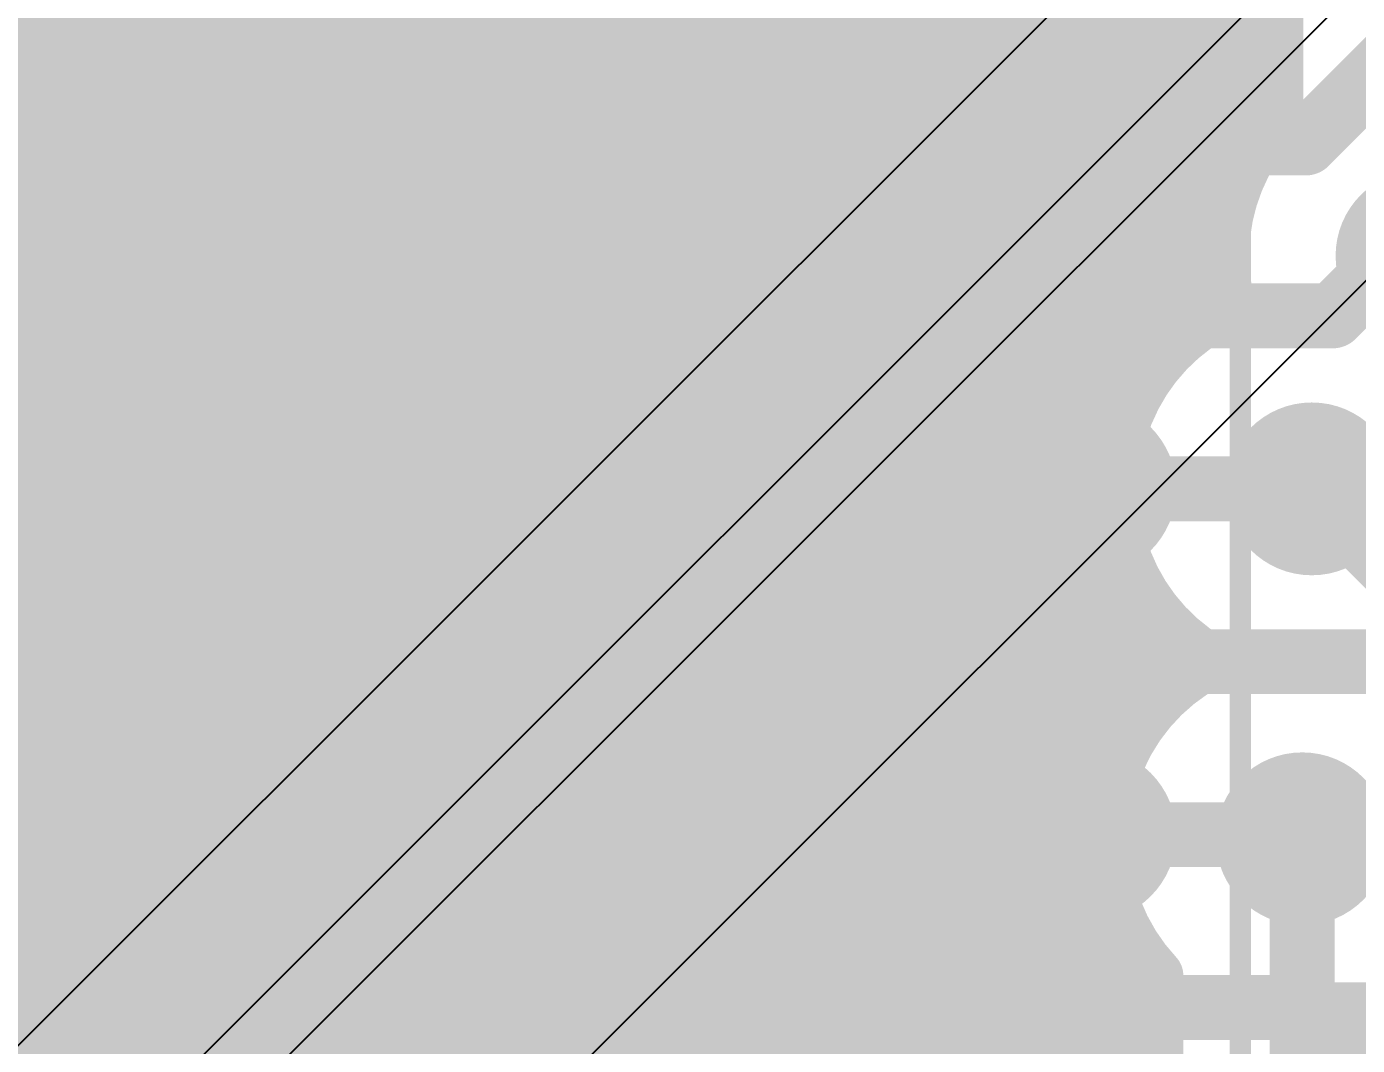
# Model space of a CAD drawing. Header units: inches. Extents: x 0 to 215, y 0 to 215.
# Drawn here: x 0.4368 to 0.558, y 0.6502 to 0.743 of the extents above; entities that cross this region are included whole.
import ezdxf

# ---------------------------------------------------------------- set-up
doc = ezdxf.new("R2010")
doc.units = ezdxf.units.IN
doc.header["$MEASUREMENT"] = 0
for name, color, linetype in [('BottomLayer', 5, 'Continuous'), ('BottomOverlay', 54, 'Continuous'), ('BottomPaste', 16, 'Continuous'), ('BottomSolder', 6, 'Continuous'), ('Mechanical13', 56, 'Continuous'), ('Mechanical15', 56, 'Continuous'), ('TopLayer', 1, 'Continuous'), ('TopOverlay', 2, 'Continuous'), ('TopPaste', 8, 'Continuous'), ('TopSolder', 216, 'Continuous'), ('ViaHoleLayer', 16, 'Continuous')]:
    doc.layers.add(name, color=color, linetype=linetype)
doc.styles.add('Arial', font='', dxfattribs={"height": 0.2})
doc.styles.get('Arial').set_extended_font_data('Arial')

# ---------------------------------------------------------------- blocks, each defined once
blk = doc.blocks.new('QFN40P400X400X85_HS_33N_6')
at = {"layer": 'TopLayer'}
h = blk.add_hatch(color=1, dxfattribs=at)
edge = h.paths.add_edge_path()
edge.add_arc((-0.03937, 0.06693), 0.00394, 180, 360)
edge.add_line((-0.03543, 0.06693), (-0.03543, 0.08858))
edge.add_arc((-0.03937, 0.08858), 0.00394, 0, 180)
edge.add_line((-0.04331, 0.08858), (-0.04331, 0.06693))
h = blk.add_hatch(color=1, dxfattribs=at)
edge = h.paths.add_edge_path()
edge.add_arc((-0.02362, 0.06693), 0.00394, 180, 360)
edge.add_line((-0.01969, 0.06693), (-0.01969, 0.08858))
edge.add_arc((-0.02362, 0.08858), 0.00394, 0, 180)
edge.add_line((-0.02756, 0.08858), (-0.02756, 0.06693))
h = blk.add_hatch(color=1, dxfattribs=at)
edge = h.paths.add_edge_path()
edge.add_arc((-0.00787, 0.06693), 0.00394, 180, 360)
edge.add_line((-0.00394, 0.06693), (-0.00394, 0.08858))
edge.add_arc((-0.00787, 0.08858), 0.00394, 0, 180)
edge.add_line((-0.01181, 0.08858), (-0.01181, 0.06693))
h = blk.add_hatch(color=1, dxfattribs=at)
edge = h.paths.add_edge_path()
edge.add_arc((0.00787, 0.06693), 0.00394, 180, 360)
edge.add_line((0.01181, 0.06693), (0.01181, 0.08858))
edge.add_arc((0.00787, 0.08858), 0.00394, 0, 180)
edge.add_line((0.00394, 0.08858), (0.00394, 0.06693))
h = blk.add_hatch(color=1, dxfattribs=at)
edge = h.paths.add_edge_path()
edge.add_arc((0.02362, 0.06693), 0.00394, 180, 360)
edge.add_line((0.02756, 0.06693), (0.02756, 0.08858))
edge.add_arc((0.02362, 0.08858), 0.00394, 0, 180)
edge.add_line((0.01969, 0.08858), (0.01969, 0.06693))
h = blk.add_hatch(color=1, dxfattribs=at)
edge = h.paths.add_edge_path()
edge.add_arc((0.03937, 0.06693), 0.00394, 180, 360)
edge.add_line((0.04331, 0.06693), (0.04331, 0.08858))
edge.add_arc((0.03937, 0.08858), 0.00394, 0, 180)
edge.add_line((0.03543, 0.08858), (0.03543, 0.06693))
blk.add_hatch(color=1, dxfattribs=at).paths.add_polyline_path([(-0.03937, 0.03937), (0.03937, 0.03937), (0.03937, -0.03937), (-0.03937, -0.03937)])
at = {"layer": 'TopPaste'}
h = blk.add_hatch(color=8, dxfattribs=at)
edge = h.paths.add_edge_path()
edge.add_arc((-0.03937, 0.06693), 0.00394, 180, 360)
edge.add_line((-0.03543, 0.06693), (-0.03543, 0.08858))
edge.add_arc((-0.03937, 0.08858), 0.00394, 0, 180)
edge.add_line((-0.04331, 0.08858), (-0.04331, 0.06693))
h = blk.add_hatch(color=8, dxfattribs=at)
edge = h.paths.add_edge_path()
edge.add_arc((-0.02362, 0.06693), 0.00394, 180, 360)
edge.add_line((-0.01969, 0.06693), (-0.01969, 0.08858))
edge.add_arc((-0.02362, 0.08858), 0.00394, 0, 180)
edge.add_line((-0.02756, 0.08858), (-0.02756, 0.06693))
h = blk.add_hatch(color=8, dxfattribs=at)
edge = h.paths.add_edge_path()
edge.add_arc((-0.00787, 0.06693), 0.00394, 180, 360)
edge.add_line((-0.00394, 0.06693), (-0.00394, 0.08858))
edge.add_arc((-0.00787, 0.08858), 0.00394, 0, 180)
edge.add_line((-0.01181, 0.08858), (-0.01181, 0.06693))
h = blk.add_hatch(color=8, dxfattribs=at)
edge = h.paths.add_edge_path()
edge.add_arc((0.00787, 0.06693), 0.00394, 180, 360)
edge.add_line((0.01181, 0.06693), (0.01181, 0.08858))
edge.add_arc((0.00787, 0.08858), 0.00394, 0, 180)
edge.add_line((0.00394, 0.08858), (0.00394, 0.06693))
h = blk.add_hatch(color=8, dxfattribs=at)
edge = h.paths.add_edge_path()
edge.add_arc((0.02362, 0.06693), 0.00394, 180, 360)
edge.add_line((0.02756, 0.06693), (0.02756, 0.08858))
edge.add_arc((0.02362, 0.08858), 0.00394, 0, 180)
edge.add_line((0.01969, 0.08858), (0.01969, 0.06693))
h = blk.add_hatch(color=8, dxfattribs=at)
edge = h.paths.add_edge_path()
edge.add_arc((0.03937, 0.06693), 0.00394, 180, 360)
edge.add_line((0.04331, 0.06693), (0.04331, 0.08858))
edge.add_arc((0.03937, 0.08858), 0.00394, 0, 180)
edge.add_line((0.03543, 0.08858), (0.03543, 0.06693))
blk.add_hatch(color=8, dxfattribs=at).paths.add_polyline_path([(-0.03937, 0.03937), (0.03937, 0.03937), (0.03937, -0.03937), (-0.03937, -0.03937)])
at = {"layer": 'TopSolder'}
h = blk.add_hatch(color=216, dxfattribs=at)
edge = h.paths.add_edge_path()
edge.add_arc((-0.05512, 0.06693), 0.00794, 180, 360)
edge.add_line((-0.04718, 0.06693), (-0.04718, 0.08858))
edge.add_arc((-0.05512, 0.08858), 0.00794, 0, 180)
edge.add_line((-0.06306, 0.08858), (-0.06306, 0.06693))
h = blk.add_hatch(color=216, dxfattribs=at)
edge = h.paths.add_edge_path()
edge.add_arc((-0.03937, 0.06693), 0.00794, 180, 360)
edge.add_line((-0.03143, 0.06693), (-0.03143, 0.08858))
edge.add_arc((-0.03937, 0.08858), 0.00794, 0, 180)
edge.add_line((-0.04731, 0.08858), (-0.04731, 0.06693))
h = blk.add_hatch(color=216, dxfattribs=at)
edge = h.paths.add_edge_path()
edge.add_arc((-0.02362, 0.06693), 0.00794, 180, 360)
edge.add_line((-0.01569, 0.06693), (-0.01569, 0.08858))
edge.add_arc((-0.02362, 0.08858), 0.00794, 0, 180)
edge.add_line((-0.03156, 0.08858), (-0.03156, 0.06693))
h = blk.add_hatch(color=216, dxfattribs=at)
edge = h.paths.add_edge_path()
edge.add_arc((-0.00787, 0.06693), 0.00794, 180, 360)
edge.add_line((0.00006, 0.06693), (0.00006, 0.08858))
edge.add_arc((-0.00787, 0.08858), 0.00794, 0, 180)
edge.add_line((-0.01581, 0.08858), (-0.01581, 0.06693))
h = blk.add_hatch(color=216, dxfattribs=at)
edge = h.paths.add_edge_path()
edge.add_arc((0.00787, 0.06693), 0.00794, 180, 360)
edge.add_line((0.01581, 0.06693), (0.01581, 0.08858))
edge.add_arc((0.00787, 0.08858), 0.00794, 0, 180)
edge.add_line((-0.00006, 0.08858), (-0.00006, 0.06693))
h = blk.add_hatch(color=216, dxfattribs=at)
edge = h.paths.add_edge_path()
edge.add_arc((0.02362, 0.06693), 0.00794, 180, 360)
edge.add_line((0.03156, 0.06693), (0.03156, 0.08858))
edge.add_arc((0.02362, 0.08858), 0.00794, 0, 180)
edge.add_line((0.01569, 0.08858), (0.01569, 0.06693))
h = blk.add_hatch(color=216, dxfattribs=at)
edge = h.paths.add_edge_path()
edge.add_arc((0.03937, 0.06693), 0.00794, 180, 360)
edge.add_line((0.04731, 0.06693), (0.04731, 0.08858))
edge.add_arc((0.03937, 0.08858), 0.00794, 0, 180)
edge.add_line((0.03143, 0.08858), (0.03143, 0.06693))
blk.add_hatch(color=216, dxfattribs=at).paths.add_polyline_path([(-0.04337, 0.04337), (0.04337, 0.04337), (0.04337, -0.04337), (-0.04337, -0.04337)])
at = {"layer": 'Mechanical13'}
blk.add_lwpolyline([(0.08071, 0.08071, 0.00394, 0.00394, 0), (-0.08071, 0.08071, 0.00394, 0.00394, 0)], format="xyseb", dxfattribs=at)
for points in [[(-0.02559, 0.04528, 0.00394, 0.00394, 1), (-0.06496, 0.04528, 0.00394, 0.00394, 1)], [(-0.02657, 0.04528, 0.00197, 0.00197, 1), (-0.02461, 0.04528, 0.00197, 0.00197, 1)]]:
    blk.add_lwpolyline(points, format="xyseb", close=True, dxfattribs=at)
at = {"layer": 'Mechanical15'}
for points in [[(0.10236, 0.10236, 0.00197, 0.00197, 0), (-0.10236, 0.10236, 0.00197, 0.00197, 0)], [(0, -0.01969, 0.00394, 0.00394, 0), (0, 0.01969, 0.00394, 0.00394, 0)], [(0.01969, 0, 0.00394, 0.00394, 0), (-0.01969, 0, 0.00394, 0.00394, 0)]]:
    blk.add_lwpolyline(points, format="xyseb", dxfattribs=at)
for points in [[(-0.00098, 0.01969, 0.00197, 0.00197, 1), (0.00098, 0.01969, 0.00197, 0.00197, 1)], [(-0.02067, 0, 0.00197, 0.00197, 1), (-0.0187, 0, 0.00197, 0.00197, 1)], [(0.0187, 0, 0.00197, 0.00197, 1), (0.02067, 0, 0.00197, 0.00197, 1)]]:
    blk.add_lwpolyline(points, format="xyseb", close=True, dxfattribs=at)
blk = doc.blocks.new('FBP4L_L1_0_W1_0_P0_65_BL_EP_9')
at = {"layer": 'TopSolder'}
for p in [(0.01713, 0.00539), (-0.0183, 0.00539), (-0.0183, -0.02218), (0.00729, -0.02218)]:
    blk.add_line(p, (-214.57936, -214.39436), dxfattribs=at)
blk = doc.blocks.new('BF82192__10')
at = {"layer": 'BottomLayer'}
for points in [[(-0.00787, 0.00787), (-0.03937, 0.00787), (-0.03937, 0.03937), (-0.00787, 0.03937)], [(0.03937, 0.00787), (0.00787, 0.00787), (0.00787, 0.03937), (0.03937, 0.03937)], [(-0.00787, -0.03937), (-0.03937, -0.03937), (-0.03937, -0.00787), (-0.00787, -0.00787)], [(0.03937, -0.03937), (0.00787, -0.03937), (0.00787, -0.00787), (0.03937, -0.00787)]]:
    blk.add_hatch(color=5, dxfattribs=at).paths.add_polyline_path(points)
at = {"layer": 'BottomPaste'}
for points in [[(-0.00787, 0.00787), (-0.03937, 0.00787), (-0.03937, 0.03937), (-0.00787, 0.03937)], [(0.03937, 0.00787), (0.00787, 0.00787), (0.00787, 0.03937), (0.03937, 0.03937)], [(-0.00787, -0.03937), (-0.03937, -0.03937), (-0.03937, -0.00787), (-0.00787, -0.00787)], [(0.03937, -0.03937), (0.00787, -0.03937), (0.00787, -0.00787), (0.03937, -0.00787)]]:
    blk.add_hatch(color=16, dxfattribs=at).paths.add_polyline_path(points)
at = {"layer": 'BottomSolder'}
for points in [[(-0.00387, 0.00387), (-0.04337, 0.00387), (-0.04337, 0.04337), (-0.00387, 0.04337)], [(0.04337, 0.00387), (0.00387, 0.00387), (0.00387, 0.04337), (0.04337, 0.04337)], [(-0.00387, -0.04337), (-0.04337, -0.04337), (-0.04337, -0.00387), (-0.00387, -0.00387)], [(0.04337, -0.04337), (0.00387, -0.04337), (0.00387, -0.00387), (0.04337, -0.00387)]]:
    blk.add_hatch(color=6, dxfattribs=at).paths.add_polyline_path(points)
blk = doc.blocks.new('R0201_44')
at = {"layer": 'TopLayer'}
for points in [[(-0.01673, 0.00787), (-0.00492, 0.00787), (-0.00492, -0.00787), (-0.01673, -0.00787)], [(0.00492, 0.00787), (0.01673, 0.00787), (0.01673, -0.00787), (0.00492, -0.00787)]]:
    blk.add_hatch(color=1, dxfattribs=at).paths.add_polyline_path(points)
at = {"layer": 'TopPaste'}
for points in [[(-0.01673, 0.00787), (-0.00492, 0.00787), (-0.00492, -0.00787), (-0.01673, -0.00787)], [(0.00492, 0.00787), (0.01673, 0.00787), (0.01673, -0.00787), (0.00492, -0.00787)]]:
    blk.add_hatch(color=8, dxfattribs=at).paths.add_polyline_path(points)
at = {"layer": 'TopSolder'}
for points in [[(-0.02073, 0.01187), (-0.00092, 0.01187), (-0.00092, -0.01187), (-0.02073, -0.01187)], [(0.00092, 0.01187), (0.02073, 0.01187), (0.02073, -0.01187), (0.00092, -0.01187)]]:
    blk.add_hatch(color=216, dxfattribs=at).paths.add_polyline_path(points)
at = {"layer": 'TopOverlay'}
for points in [[(-0.00394, 0.01496, 0.00394, 0.00394, 0), (-0.02362, 0.01496, 0.00394, 0.00394, 0)], [(-0.02362, 0.01496, 0.00394, 0.00394, 0), (-0.02362, -0.01496, 0.00394, 0.00394, 0)], [(0.02362, 0.01496, 0.00394, 0.00394, 0), (0.00394, 0.01496, 0.00394, 0.00394, 0)], [(0.02362, 0.01496, 0.00394, 0.00394, 0), (0.02362, -0.01496, 0.00394, 0.00394, 0)], [(-0.00394, -0.01496, 0.00394, 0.00394, 0), (-0.02362, -0.01496, 0.00394, 0.00394, 0)], [(0.02362, -0.01496, 0.00394, 0.00394, 0), (0.00394, -0.01496, 0.00394, 0.00394, 0)]]:
    blk.add_lwpolyline(points, format="xyseb", dxfattribs=at)
for points in [[(-0.02461, 0.01496, 0.00197, 0.00197, 1), (-0.02264, 0.01496, 0.00197, 0.00197, 1)], [(-0.02461, 0.01496, 0.00197, 0.00197, 1), (-0.02264, 0.01496, 0.00197, 0.00197, 1)], [(-0.00492, 0.01496, 0.00197, 0.00197, 1), (-0.00295, 0.01496, 0.00197, 0.00197, 1)], [(0.00295, 0.01496, 0.00197, 0.00197, 1), (0.00492, 0.01496, 0.00197, 0.00197, 1)], [(0.02264, 0.01496, 0.00197, 0.00197, 1), (0.02461, 0.01496, 0.00197, 0.00197, 1)], [(0.02264, 0.01496, 0.00197, 0.00197, 1), (0.02461, 0.01496, 0.00197, 0.00197, 1)], [(-0.02461, -0.01496, 0.00197, 0.00197, 1), (-0.02264, -0.01496, 0.00197, 0.00197, 1)], [(-0.02461, -0.01496, 0.00197, 0.00197, 1), (-0.02264, -0.01496, 0.00197, 0.00197, 1)], [(-0.00492, -0.01496, 0.00197, 0.00197, 1), (-0.00295, -0.01496, 0.00197, 0.00197, 1)], [(0.00295, -0.01496, 0.00197, 0.00197, 1), (0.00492, -0.01496, 0.00197, 0.00197, 1)], [(0.02264, -0.01496, 0.00197, 0.00197, 1), (0.02461, -0.01496, 0.00197, 0.00197, 1)], [(0.02264, -0.01496, 0.00197, 0.00197, 1), (0.02461, -0.01496, 0.00197, 0.00197, 1)]]:
    blk.add_lwpolyline(points, format="xyseb", close=True, dxfattribs=at)

msp = doc.modelspace()

# ---------------------------------------------------------------- hatches: boundary and pattern name
at = {"layer": 'BottomLayer'}
h = msp.add_hatch(color=5, dxfattribs=at)
edge = h.paths.add_edge_path()
edge.add_arc((0.56391, 0.72209), 0.00787, 0, 360)
h = msp.add_hatch(color=5, dxfattribs=at)
edge = h.paths.add_edge_path()
edge.add_arc((0.468, 0.715), 0.00787, 0, 360)
h = msp.add_hatch(color=5, dxfattribs=at)
edge = h.paths.add_edge_path()
edge.add_arc((0.55387, 0.70087), 0.00787, 0, 360)
h = msp.add_hatch(color=5, dxfattribs=at)
edge = h.paths.add_edge_path()
edge.add_arc((0.446, 0.692), 0.00787, 0, 360)
h = msp.add_hatch(color=5, dxfattribs=at)
edge = h.paths.add_edge_path()
edge.add_arc((0.553, 0.669), 0.00787, 0, 360)
at = {"layer": 'TopLayer'}
h = msp.add_hatch(color=1, dxfattribs=at)
edge = h.paths.add_edge_path()
edge.add_arc((0.56391, 0.72209), 0.00787, 0, 360)
h = msp.add_hatch(color=1, dxfattribs=at)
edge = h.paths.add_edge_path()
edge.add_arc((0.468, 0.715), 0.00787, 0, 360)
h = msp.add_hatch(color=1, dxfattribs=at)
edge = h.paths.add_edge_path()
edge.add_arc((0.55387, 0.70087), 0.00787, 0, 360)
h = msp.add_hatch(color=1, dxfattribs=at)
edge = h.paths.add_edge_path()
edge.add_arc((0.446, 0.692), 0.00787, 0, 360)
h = msp.add_hatch(color=1, dxfattribs=at)
edge = h.paths.add_edge_path()
edge.add_arc((0.553, 0.669), 0.00787, 0, 360)
at = {"layer": 'ViaHoleLayer'}
h = msp.add_hatch(color=16, dxfattribs=at)
edge = h.paths.add_edge_path()
edge.add_arc((0.468, 0.715), 0.00394, 0, 360)
h = msp.add_hatch(color=16, dxfattribs=at)
edge = h.paths.add_edge_path()
edge.add_arc((0.55387, 0.70087), 0.00394, 0, 360)
h = msp.add_hatch(color=16, dxfattribs=at)
edge = h.paths.add_edge_path()
edge.add_arc((0.446, 0.692), 0.00394, 0, 360)
h = msp.add_hatch(color=16, dxfattribs=at)
edge = h.paths.add_edge_path()
edge.add_arc((0.553, 0.669), 0.00394, 0, 360)

# ---------------------------------------------------------------- linework, layer by layer
at = {"layer": 'BottomLayer'}
for points in [[(0.55059, 0.73455, 0.005, 0.005, 0), (0.55059, 0.75209, 0.005, 0.005, 0)], [(0.34275, 0.7429, 0.005, 0.005, 0), (0.55059, 0.7429, 0.005, 0.005, 0)], [(0.33933, 0.73889, 0.005, 0.005, 0), (0.55059, 0.73889, 0.005, 0.005, 0)], [(0.40057, 0.73843, 0.005, 0.005, 0), (0.44494, 0.73843, 0.005, 0.005, 0)], [(0.44494, 0.70627, 0.005, 0.005, 0), (0.44494, 0.73843, 0.005, 0.005, 0)], [(0.44781, 0.73843, 0.005, 0.005, 0), (0.49219, 0.73843, 0.005, 0.005, 0)], [(0.44781, 0.7062, 0.005, 0.005, 0), (0.44781, 0.73843, 0.005, 0.005, 0)], [(0.47, 0.71624, 0.01, 0.01, 0), (0.47, 0.73593, 0.01, 0.01, 0)], [(0.49219, 0.69406, 0.005, 0.005, 0), (0.49219, 0.73843, 0.005, 0.005, 0)], [(0.49219, 0.73487, 0.005, 0.005, 0), (0.55059, 0.73487, 0.005, 0.005, 0)], [(0.54626, 0.71746, 0.005, 0.005, -0.257578), (0.55059, 0.73455, 0.005, 0.005, 0)], [(0.49219, 0.73086, 0.005, 0.005, 0), (0.54791, 0.73086, 0.005, 0.005, 0)], [(0.49219, 0.72684, 0.005, 0.005, 0), (0.5463, 0.72684, 0.005, 0.005, 0)], [(0.49219, 0.72283, 0.005, 0.005, 0), (0.54568, 0.72283, 0.005, 0.005, 0)], [(0.42276, 0.71624, 0.01, 0.01, 0), (0.44244, 0.71624, 0.01, 0.01, 0)], [(0.45032, 0.71624, 0.01, 0.01, 0), (0.47, 0.71624, 0.01, 0.01, 0)], [(0.47, 0.71624, 0.01, 0.01, 0), (0.48968, 0.71624, 0.01, 0.01, 0)], [(0.47, 0.69656, 0.01, 0.01, 0), (0.47, 0.71624, 0.01, 0.01, 0)], [(0.49219, 0.71881, 0.005, 0.005, 0), (0.54596, 0.71881, 0.005, 0.005, 0)], [(0.42276, 0.71624, 0.00787, 0.00787, 0), (0.47, 0.71624, 0.00787, 0.00787, 0)], [(0.54456, 0.68518, 0.005, 0.005, -0.604821), (0.54626, 0.71746, 0.005, 0.005, 0)], [(0.49219, 0.71479, 0.005, 0.005, 0), (0.54208, 0.71479, 0.005, 0.005, 0)], [(0.49219, 0.71078, 0.005, 0.005, 0), (0.53855, 0.71078, 0.005, 0.005, 0)], [(0.446, 0.692, 0.01, 0.01, 0), (0.446, 0.70381, 0.01, 0.01, 0)], [(0.49219, 0.70676, 0.005, 0.005, 0), (0.5366, 0.70676, 0.005, 0.005, 0)], [(0.49219, 0.70275, 0.005, 0.005, 0), (0.53572, 0.70275, 0.005, 0.005, 0)], [(0.55387, 0.70087, 0.00591, 0.00591, 0), (0.569, 0.68575, 0.00591, 0.00591, 0)], [(0.49219, 0.69873, 0.005, 0.005, 0), (0.53575, 0.69873, 0.005, 0.005, 0)], [(0.43419, 0.692, 0.01, 0.01, 0), (0.446, 0.692, 0.01, 0.01, 0)], [(0.446, 0.692, 0.01, 0.01, 0), (0.45781, 0.692, 0.01, 0.01, 0)], [(0.446, 0.68019, 0.01, 0.01, 0), (0.446, 0.692, 0.01, 0.01, 0)], [(0.46016, 0.69406, 0.005, 0.005, 0), (0.49219, 0.69406, 0.005, 0.005, 0)], [(0.49219, 0.69472, 0.005, 0.005, 0), (0.5367, 0.69472, 0.005, 0.005, 0)], [(0.445, 0.692, 0.00787, 0.00787, 0), (0.446, 0.692, 0.00787, 0.00787, 0)], [(0.446, 0.692, 0.00787, 0.00787, 0), (0.447, 0.692, 0.00787, 0.00787, 0)], [(0.447, 0.692, 0.00787, 0.00787, 0), (0.47, 0.669, 0.00787, 0.00787, 0)], [(0.46029, 0.69119, 0.005, 0.005, 0), (0.49219, 0.69119, 0.005, 0.005, 0)], [(0.47, 0.669, 0.01, 0.01, 0), (0.47, 0.68868, 0.01, 0.01, 0)], [(0.49219, 0.64681, 0.005, 0.005, 0), (0.49219, 0.69119, 0.005, 0.005, 0)], [(0.49219, 0.6907, 0.005, 0.005, 0), (0.53873, 0.6907, 0.005, 0.005, 0)], [(0.49219, 0.68668, 0.005, 0.005, 0), (0.5424, 0.68668, 0.005, 0.005, 0)], [(0.53967, 0.65653, 0.005, 0.005, -0.49612), (0.54456, 0.68518, 0.005, 0.005, 0)], [(0.49219, 0.68267, 0.005, 0.005, 0), (0.54091, 0.68267, 0.005, 0.005, 0)], [(0.44781, 0.64681, 0.005, 0.005, 0), (0.44781, 0.6778, 0.005, 0.005, 0)], [(0.49219, 0.67865, 0.005, 0.005, 0), (0.53751, 0.67865, 0.005, 0.005, 0)], [(0.44494, 0.64681, 0.005, 0.005, 0), (0.44494, 0.67773, 0.005, 0.005, 0)], [(0.49219, 0.67464, 0.005, 0.005, 0), (0.53564, 0.67464, 0.005, 0.005, 0)], [(0.42276, 0.669, 0.01, 0.01, 0), (0.44244, 0.669, 0.01, 0.01, 0)], [(0.45032, 0.669, 0.01, 0.01, 0), (0.47, 0.669, 0.01, 0.01, 0)], [(0.47, 0.669, 0.01, 0.01, 0), (0.48968, 0.669, 0.01, 0.01, 0)], [(0.47, 0.64931, 0.01, 0.01, 0), (0.47, 0.669, 0.01, 0.01, 0)], [(0.49219, 0.67062, 0.005, 0.005, 0), (0.53482, 0.67062, 0.005, 0.005, 0)], [(0.42276, 0.669, 0.00787, 0.00787, 0), (0.47, 0.669, 0.00787, 0.00787, 0)], [(0.553, 0.579, 0.00591, 0.00591, 0), (0.553, 0.669, 0.00591, 0.00591, 0)], [(0.49219, 0.66661, 0.005, 0.005, 0), (0.53491, 0.66661, 0.005, 0.005, 0)], [(0.49219, 0.66259, 0.005, 0.005, 0), (0.53591, 0.66259, 0.005, 0.005, 0)], [(0.49219, 0.65857, 0.005, 0.005, 0), (0.53802, 0.65857, 0.005, 0.005, 0)], [(0.53967, 0.579, 0.005, 0.005, 0), (0.53967, 0.65653, 0.005, 0.005, 0)], [(0.49219, 0.65456, 0.005, 0.005, 0), (0.53967, 0.65456, 0.005, 0.005, 0)], [(0.49219, 0.65054, 0.005, 0.005, 0), (0.53967, 0.65054, 0.005, 0.005, 0)]]:
    msp.add_lwpolyline(points, format="xyseb", dxfattribs=at)
for points in [[(0.54934, 0.7429, 0.0025, 0.0025, 1), (0.55184, 0.7429, 0.0025, 0.0025, 1)], [(0.44369, 0.73843, 0.0025, 0.0025, 1), (0.44619, 0.73843, 0.0025, 0.0025, 1)], [(0.44369, 0.73843, 0.0025, 0.0025, 1), (0.44619, 0.73843, 0.0025, 0.0025, 1)], [(0.44656, 0.73843, 0.0025, 0.0025, 1), (0.44906, 0.73843, 0.0025, 0.0025, 1)], [(0.44656, 0.73843, 0.0025, 0.0025, 1), (0.44906, 0.73843, 0.0025, 0.0025, 1)], [(0.4675, 0.73593, 0.005, 0.005, 1), (0.4725, 0.73593, 0.005, 0.005, 1)], [(0.49094, 0.73843, 0.0025, 0.0025, 1), (0.49344, 0.73843, 0.0025, 0.0025, 1)], [(0.49094, 0.73843, 0.0025, 0.0025, 1), (0.49344, 0.73843, 0.0025, 0.0025, 1)], [(0.54934, 0.73889, 0.0025, 0.0025, 1), (0.55184, 0.73889, 0.0025, 0.0025, 1)], [(0.49094, 0.73487, 0.0025, 0.0025, 1), (0.49344, 0.73487, 0.0025, 0.0025, 1)], [(0.54934, 0.73487, 0.0025, 0.0025, 1), (0.55184, 0.73487, 0.0025, 0.0025, 1)], [(0.54934, 0.73455, 0.0025, 0.0025, 1), (0.55184, 0.73455, 0.0025, 0.0025, 1)], [(0.54934, 0.73455, 0.0025, 0.0025, 1), (0.55184, 0.73455, 0.0025, 0.0025, 1)], [(0.49094, 0.73086, 0.0025, 0.0025, 1), (0.49344, 0.73086, 0.0025, 0.0025, 1)], [(0.54666, 0.73086, 0.0025, 0.0025, 1), (0.54916, 0.73086, 0.0025, 0.0025, 1)], [(0.49094, 0.72684, 0.0025, 0.0025, 1), (0.49344, 0.72684, 0.0025, 0.0025, 1)], [(0.54505, 0.72684, 0.0025, 0.0025, 1), (0.54755, 0.72684, 0.0025, 0.0025, 1)], [(0.49094, 0.72283, 0.0025, 0.0025, 1), (0.49344, 0.72283, 0.0025, 0.0025, 1)], [(0.54443, 0.72283, 0.0025, 0.0025, 1), (0.54693, 0.72283, 0.0025, 0.0025, 1)], [(0.43994, 0.71624, 0.005, 0.005, 1), (0.44494, 0.71624, 0.005, 0.005, 1)], [(0.44782, 0.71624, 0.005, 0.005, 1), (0.45282, 0.71624, 0.005, 0.005, 1)], [(0.4675, 0.71624, 0.005, 0.005, 1), (0.4725, 0.71624, 0.005, 0.005, 1)], [(0.4675, 0.71624, 0.005, 0.005, 1), (0.4725, 0.71624, 0.005, 0.005, 1)], [(0.4675, 0.71624, 0.005, 0.005, 1), (0.4725, 0.71624, 0.005, 0.005, 1)], [(0.4675, 0.71624, 0.005, 0.005, 1), (0.4725, 0.71624, 0.005, 0.005, 1)], [(0.48718, 0.71624, 0.005, 0.005, 1), (0.49218, 0.71624, 0.005, 0.005, 1)], [(0.49094, 0.71881, 0.0025, 0.0025, 1), (0.49344, 0.71881, 0.0025, 0.0025, 1)], [(0.54471, 0.71881, 0.0025, 0.0025, 1), (0.54721, 0.71881, 0.0025, 0.0025, 1)], [(0.46803, 0.71624, 0.00394, 0.00394, 1), (0.47197, 0.71624, 0.00394, 0.00394, 1)], [(0.54501, 0.71746, 0.0025, 0.0025, 1), (0.54751, 0.71746, 0.0025, 0.0025, 1)], [(0.54501, 0.71746, 0.0025, 0.0025, 1), (0.54751, 0.71746, 0.0025, 0.0025, 1)], [(0.49094, 0.71479, 0.0025, 0.0025, 1), (0.49344, 0.71479, 0.0025, 0.0025, 1)], [(0.54083, 0.71479, 0.0025, 0.0025, 1), (0.54333, 0.71479, 0.0025, 0.0025, 1)], [(0.49094, 0.71078, 0.0025, 0.0025, 1), (0.49344, 0.71078, 0.0025, 0.0025, 1)], [(0.5373, 0.71078, 0.0025, 0.0025, 1), (0.5398, 0.71078, 0.0025, 0.0025, 1)], [(0.4435, 0.70381, 0.005, 0.005, 1), (0.4485, 0.70381, 0.005, 0.005, 1)], [(0.44369, 0.70627, 0.0025, 0.0025, 1), (0.44619, 0.70627, 0.0025, 0.0025, 1)], [(0.44656, 0.7062, 0.0025, 0.0025, 1), (0.44906, 0.7062, 0.0025, 0.0025, 1)], [(0.49094, 0.70676, 0.0025, 0.0025, 1), (0.49344, 0.70676, 0.0025, 0.0025, 1)], [(0.53535, 0.70676, 0.0025, 0.0025, 1), (0.53785, 0.70676, 0.0025, 0.0025, 1)], [(0.49094, 0.70275, 0.0025, 0.0025, 1), (0.49344, 0.70275, 0.0025, 0.0025, 1)], [(0.53447, 0.70275, 0.0025, 0.0025, 1), (0.53697, 0.70275, 0.0025, 0.0025, 1)], [(0.5524, 0.70087, 0.00295, 0.00295, 1), (0.55535, 0.70087, 0.00295, 0.00295, 1)], [(0.4675, 0.69656, 0.005, 0.005, 1), (0.4725, 0.69656, 0.005, 0.005, 1)], [(0.49094, 0.69873, 0.0025, 0.0025, 1), (0.49344, 0.69873, 0.0025, 0.0025, 1)], [(0.5345, 0.69873, 0.0025, 0.0025, 1), (0.537, 0.69873, 0.0025, 0.0025, 1)], [(0.43169, 0.692, 0.005, 0.005, 1), (0.43669, 0.692, 0.005, 0.005, 1)], [(0.4435, 0.692, 0.005, 0.005, 1), (0.4485, 0.692, 0.005, 0.005, 1)], [(0.4435, 0.692, 0.005, 0.005, 1), (0.4485, 0.692, 0.005, 0.005, 1)], [(0.4435, 0.692, 0.005, 0.005, 1), (0.4485, 0.692, 0.005, 0.005, 1)], [(0.4435, 0.692, 0.005, 0.005, 1), (0.4485, 0.692, 0.005, 0.005, 1)], [(0.45531, 0.692, 0.005, 0.005, 1), (0.46031, 0.692, 0.005, 0.005, 1)], [(0.45891, 0.69406, 0.0025, 0.0025, 1), (0.46141, 0.69406, 0.0025, 0.0025, 1)], [(0.49094, 0.69472, 0.0025, 0.0025, 1), (0.49344, 0.69472, 0.0025, 0.0025, 1)], [(0.49094, 0.69406, 0.0025, 0.0025, 1), (0.49344, 0.69406, 0.0025, 0.0025, 1)], [(0.49094, 0.69406, 0.0025, 0.0025, 1), (0.49344, 0.69406, 0.0025, 0.0025, 1)], [(0.53545, 0.69472, 0.0025, 0.0025, 1), (0.53795, 0.69472, 0.0025, 0.0025, 1)], [(0.44303, 0.692, 0.00394, 0.00394, 1), (0.44697, 0.692, 0.00394, 0.00394, 1)], [(0.44403, 0.692, 0.00394, 0.00394, 1), (0.44797, 0.692, 0.00394, 0.00394, 1)], [(0.44403, 0.692, 0.00394, 0.00394, 1), (0.44797, 0.692, 0.00394, 0.00394, 1)], [(0.44503, 0.692, 0.00394, 0.00394, 1), (0.44897, 0.692, 0.00394, 0.00394, 1)], [(0.44503, 0.692, 0.00394, 0.00394, 1), (0.44897, 0.692, 0.00394, 0.00394, 1)], [(0.45904, 0.69119, 0.0025, 0.0025, 1), (0.46154, 0.69119, 0.0025, 0.0025, 1)], [(0.4675, 0.68868, 0.005, 0.005, 1), (0.4725, 0.68868, 0.005, 0.005, 1)], [(0.49094, 0.69119, 0.0025, 0.0025, 1), (0.49344, 0.69119, 0.0025, 0.0025, 1)], [(0.49094, 0.69119, 0.0025, 0.0025, 1), (0.49344, 0.69119, 0.0025, 0.0025, 1)], [(0.49094, 0.6907, 0.0025, 0.0025, 1), (0.49344, 0.6907, 0.0025, 0.0025, 1)], [(0.53748, 0.6907, 0.0025, 0.0025, 1), (0.53998, 0.6907, 0.0025, 0.0025, 1)], [(0.49094, 0.68668, 0.0025, 0.0025, 1), (0.49344, 0.68668, 0.0025, 0.0025, 1)], [(0.54115, 0.68668, 0.0025, 0.0025, 1), (0.54365, 0.68668, 0.0025, 0.0025, 1)], [(0.54331, 0.68518, 0.0025, 0.0025, 1), (0.54581, 0.68518, 0.0025, 0.0025, 1)], [(0.54331, 0.68518, 0.0025, 0.0025, 1), (0.54581, 0.68518, 0.0025, 0.0025, 1)], [(0.4435, 0.68019, 0.005, 0.005, 1), (0.4485, 0.68019, 0.005, 0.005, 1)], [(0.49094, 0.68267, 0.0025, 0.0025, 1), (0.49344, 0.68267, 0.0025, 0.0025, 1)], [(0.53966, 0.68267, 0.0025, 0.0025, 1), (0.54216, 0.68267, 0.0025, 0.0025, 1)], [(0.44656, 0.6778, 0.0025, 0.0025, 1), (0.44906, 0.6778, 0.0025, 0.0025, 1)], [(0.49094, 0.67865, 0.0025, 0.0025, 1), (0.49344, 0.67865, 0.0025, 0.0025, 1)], [(0.53626, 0.67865, 0.0025, 0.0025, 1), (0.53876, 0.67865, 0.0025, 0.0025, 1)], [(0.44369, 0.67773, 0.0025, 0.0025, 1), (0.44619, 0.67773, 0.0025, 0.0025, 1)], [(0.49094, 0.67464, 0.0025, 0.0025, 1), (0.49344, 0.67464, 0.0025, 0.0025, 1)], [(0.53439, 0.67464, 0.0025, 0.0025, 1), (0.53689, 0.67464, 0.0025, 0.0025, 1)], [(0.43994, 0.669, 0.005, 0.005, 1), (0.44494, 0.669, 0.005, 0.005, 1)], [(0.44782, 0.669, 0.005, 0.005, 1), (0.45282, 0.669, 0.005, 0.005, 1)], [(0.4675, 0.669, 0.005, 0.005, 1), (0.4725, 0.669, 0.005, 0.005, 1)], [(0.4675, 0.669, 0.005, 0.005, 1), (0.4725, 0.669, 0.005, 0.005, 1)], [(0.4675, 0.669, 0.005, 0.005, 1), (0.4725, 0.669, 0.005, 0.005, 1)], [(0.4675, 0.669, 0.005, 0.005, 1), (0.4725, 0.669, 0.005, 0.005, 1)], [(0.48718, 0.669, 0.005, 0.005, 1), (0.49218, 0.669, 0.005, 0.005, 1)], [(0.49094, 0.67062, 0.0025, 0.0025, 1), (0.49344, 0.67062, 0.0025, 0.0025, 1)], [(0.53357, 0.67062, 0.0025, 0.0025, 1), (0.53607, 0.67062, 0.0025, 0.0025, 1)], [(0.46803, 0.669, 0.00394, 0.00394, 1), (0.47197, 0.669, 0.00394, 0.00394, 1)], [(0.46803, 0.669, 0.00394, 0.00394, 1), (0.47197, 0.669, 0.00394, 0.00394, 1)], [(0.55152, 0.669, 0.00295, 0.00295, 1), (0.55448, 0.669, 0.00295, 0.00295, 1)], [(0.49094, 0.66661, 0.0025, 0.0025, 1), (0.49344, 0.66661, 0.0025, 0.0025, 1)], [(0.53366, 0.66661, 0.0025, 0.0025, 1), (0.53616, 0.66661, 0.0025, 0.0025, 1)], [(0.49094, 0.66259, 0.0025, 0.0025, 1), (0.49344, 0.66259, 0.0025, 0.0025, 1)], [(0.53466, 0.66259, 0.0025, 0.0025, 1), (0.53716, 0.66259, 0.0025, 0.0025, 1)], [(0.49094, 0.65857, 0.0025, 0.0025, 1), (0.49344, 0.65857, 0.0025, 0.0025, 1)], [(0.53677, 0.65857, 0.0025, 0.0025, 1), (0.53927, 0.65857, 0.0025, 0.0025, 1)], [(0.53842, 0.65653, 0.0025, 0.0025, 1), (0.54092, 0.65653, 0.0025, 0.0025, 1)], [(0.53842, 0.65653, 0.0025, 0.0025, 1), (0.54092, 0.65653, 0.0025, 0.0025, 1)], [(0.49094, 0.65456, 0.0025, 0.0025, 1), (0.49344, 0.65456, 0.0025, 0.0025, 1)], [(0.53842, 0.65456, 0.0025, 0.0025, 1), (0.54092, 0.65456, 0.0025, 0.0025, 1)], [(0.4675, 0.64931, 0.005, 0.005, 1), (0.4725, 0.64931, 0.005, 0.005, 1)], [(0.49094, 0.65054, 0.0025, 0.0025, 1), (0.49344, 0.65054, 0.0025, 0.0025, 1)], [(0.53842, 0.65054, 0.0025, 0.0025, 1), (0.54092, 0.65054, 0.0025, 0.0025, 1)]]:
    msp.add_lwpolyline(points, format="xyseb", close=True, dxfattribs=at)
at = {"layer": 'TopLayer'}
for points in [[(0.50517, 0.74024, 0.005, 0.005, -0.258582), (0.50167, 0.74967, 0.005, 0.005, 0)], [(0.41514, 0.7429, 0.005, 0.005, 0), (0.50296, 0.7429, 0.005, 0.005, 0)], [(0.55332, 0.73237, 0.00591, 0.00591, 0), (0.56295, 0.742, 0.00591, 0.00591, 0)], [(0.50517, 0.7245, 0.005, 0.005, -0.45971), (0.50517, 0.74024, 0.005, 0.005, 0)], [(0.41105, 0.73881, 0.005, 0.005, 0), (0.49081, 0.73881, 0.005, 0.005, 0)], [(0.41113, 0.73889, 0.005, 0.005, 0), (0.50386, 0.73889, 0.005, 0.005, 0)], [(0.445, 0.693, 0.01, 0.01, 0), (0.445, 0.73631, 0.01, 0.01, 0)], [(0.49081, 0.64719, 0.005, 0.005, 0), (0.49081, 0.73881, 0.005, 0.005, 0)], [(0.49081, 0.73487, 0.005, 0.005, 0), (0.50186, 0.73487, 0.005, 0.005, 0)], [(0.52276, 0.73237, 0.00591, 0.00591, 0), (0.55332, 0.73237, 0.00591, 0.00591, 0)], [(0.49081, 0.73086, 0.005, 0.005, 0), (0.50167, 0.73086, 0.005, 0.005, 0)], [(0.49081, 0.72684, 0.005, 0.005, 0), (0.50315, 0.72684, 0.005, 0.005, 0)], [(0.50517, 0.70875, 0.005, 0.005, -0.45971), (0.50517, 0.7245, 0.005, 0.005, 0)], [(0.49081, 0.72283, 0.005, 0.005, 0), (0.50361, 0.72283, 0.005, 0.005, 0)], [(0.55579, 0.71662, 0.00591, 0.00591, 0), (0.56125, 0.72209, 0.00591, 0.00591, 0)], [(0.49081, 0.71881, 0.005, 0.005, 0), (0.50179, 0.71881, 0.005, 0.005, 0)], [(0.52276, 0.71662, 0.00591, 0.00591, 0), (0.55579, 0.71662, 0.00591, 0.00591, 0)], [(0.49081, 0.71479, 0.005, 0.005, 0), (0.50172, 0.71479, 0.005, 0.005, 0)], [(0.49081, 0.71078, 0.005, 0.005, 0), (0.50336, 0.71078, 0.005, 0.005, 0)], [(0.50517, 0.693, 0.005, 0.005, -0.459708), (0.50517, 0.70875, 0.005, 0.005, 0)], [(0.49081, 0.70676, 0.005, 0.005, 0), (0.50339, 0.70676, 0.005, 0.005, 0)], [(0.49081, 0.70275, 0.005, 0.005, 0), (0.50173, 0.70275, 0.005, 0.005, 0)], [(0.52276, 0.70087, 0.00591, 0.00591, 0), (0.55387, 0.70087, 0.00591, 0.00591, 0)], [(0.55387, 0.70087, 0.00591, 0.00591, 0), (0.554, 0.701, 0.00591, 0.00591, 0)], [(0.49081, 0.69873, 0.005, 0.005, 0), (0.50178, 0.69873, 0.005, 0.005, 0)], [(0.445, 0.693, 0.01, 0.01, 0), (0.48831, 0.693, 0.01, 0.01, 0)], [(0.445, 0.64969, 0.01, 0.01, 0), (0.445, 0.693, 0.01, 0.01, 0)], [(0.49081, 0.69472, 0.005, 0.005, 0), (0.50358, 0.69472, 0.005, 0.005, 0)], [(0.50517, 0.67725, 0.005, 0.005, -0.45971), (0.50517, 0.693, 0.005, 0.005, 0)], [(0.49081, 0.6907, 0.005, 0.005, 0), (0.50318, 0.6907, 0.005, 0.005, 0)], [(0.49081, 0.68668, 0.005, 0.005, 0), (0.50167, 0.68668, 0.005, 0.005, 0)], [(0.52276, 0.68513, 0.00591, 0.00591, 0), (0.56098, 0.68513, 0.00591, 0.00591, 0)], [(0.49081, 0.68267, 0.005, 0.005, 0), (0.50185, 0.68267, 0.005, 0.005, 0)], [(0.49081, 0.67865, 0.005, 0.005, 0), (0.50382, 0.67865, 0.005, 0.005, 0)], [(0.50517, 0.6615, 0.005, 0.005, -0.45971), (0.50517, 0.67725, 0.005, 0.005, 0)], [(0.49081, 0.67464, 0.005, 0.005, 0), (0.50299, 0.67464, 0.005, 0.005, 0)], [(0.49081, 0.67062, 0.005, 0.005, 0), (0.50163, 0.67062, 0.005, 0.005, 0)], [(0.52276, 0.66938, 0.00591, 0.00591, 0), (0.55262, 0.66938, 0.00591, 0.00591, 0)], [(0.55262, 0.66938, 0.00591, 0.00591, 0), (0.553, 0.669, 0.00591, 0.00591, 0)], [(0.49081, 0.66661, 0.005, 0.005, 0), (0.50193, 0.66661, 0.005, 0.005, 0)], [(0.49081, 0.66259, 0.005, 0.005, 0), (0.50408, 0.66259, 0.005, 0.005, 0)], [(0.50517, 0.64576, 0.005, 0.005, -0.459708), (0.50517, 0.6615, 0.005, 0.005, 0)], [(0.49081, 0.65857, 0.005, 0.005, 0), (0.50281, 0.65857, 0.005, 0.005, 0)], [(0.49081, 0.65456, 0.005, 0.005, 0), (0.5016, 0.65456, 0.005, 0.005, 0)], [(0.52276, 0.65363, 0.00591, 0.00591, 0), (0.55369, 0.65363, 0.00591, 0.00591, 0)], [(0.55369, 0.65363, 0.00591, 0.00591, 0), (0.56635, 0.64097, 0.00591, 0.00591, 0)], [(0.49081, 0.65054, 0.005, 0.005, 0), (0.50202, 0.65054, 0.005, 0.005, 0)]]:
    msp.add_lwpolyline(points, format="xyseb", dxfattribs=at)
for points in [[(0.50171, 0.7429, 0.0025, 0.0025, 1), (0.50421, 0.7429, 0.0025, 0.0025, 1)], [(0.50392, 0.74024, 0.0025, 0.0025, 1), (0.50642, 0.74024, 0.0025, 0.0025, 1)], [(0.50392, 0.74024, 0.0025, 0.0025, 1), (0.50642, 0.74024, 0.0025, 0.0025, 1)], [(0.4425, 0.73631, 0.005, 0.005, 1), (0.4475, 0.73631, 0.005, 0.005, 1)], [(0.48956, 0.73881, 0.0025, 0.0025, 1), (0.49206, 0.73881, 0.0025, 0.0025, 1)], [(0.48956, 0.73881, 0.0025, 0.0025, 1), (0.49206, 0.73881, 0.0025, 0.0025, 1)], [(0.50261, 0.73889, 0.0025, 0.0025, 1), (0.50511, 0.73889, 0.0025, 0.0025, 1)], [(0.48956, 0.73487, 0.0025, 0.0025, 1), (0.49206, 0.73487, 0.0025, 0.0025, 1)], [(0.50061, 0.73487, 0.0025, 0.0025, 1), (0.50311, 0.73487, 0.0025, 0.0025, 1)], [(0.52128, 0.73237, 0.00295, 0.00295, 1), (0.52423, 0.73237, 0.00295, 0.00295, 1)], [(0.55184, 0.73237, 0.00295, 0.00295, 1), (0.5548, 0.73237, 0.00295, 0.00295, 1)], [(0.55184, 0.73237, 0.00295, 0.00295, 1), (0.5548, 0.73237, 0.00295, 0.00295, 1)], [(0.48956, 0.73086, 0.0025, 0.0025, 1), (0.49206, 0.73086, 0.0025, 0.0025, 1)], [(0.50042, 0.73086, 0.0025, 0.0025, 1), (0.50292, 0.73086, 0.0025, 0.0025, 1)], [(0.48956, 0.72684, 0.0025, 0.0025, 1), (0.49206, 0.72684, 0.0025, 0.0025, 1)], [(0.5019, 0.72684, 0.0025, 0.0025, 1), (0.5044, 0.72684, 0.0025, 0.0025, 1)], [(0.50392, 0.7245, 0.0025, 0.0025, 1), (0.50642, 0.7245, 0.0025, 0.0025, 1)], [(0.50392, 0.7245, 0.0025, 0.0025, 1), (0.50642, 0.7245, 0.0025, 0.0025, 1)], [(0.48956, 0.72283, 0.0025, 0.0025, 1), (0.49206, 0.72283, 0.0025, 0.0025, 1)], [(0.50236, 0.72283, 0.0025, 0.0025, 1), (0.50486, 0.72283, 0.0025, 0.0025, 1)], [(0.48956, 0.71881, 0.0025, 0.0025, 1), (0.49206, 0.71881, 0.0025, 0.0025, 1)], [(0.50054, 0.71881, 0.0025, 0.0025, 1), (0.50304, 0.71881, 0.0025, 0.0025, 1)], [(0.52128, 0.71662, 0.00295, 0.00295, 1), (0.52423, 0.71662, 0.00295, 0.00295, 1)], [(0.55431, 0.71662, 0.00295, 0.00295, 1), (0.55726, 0.71662, 0.00295, 0.00295, 1)], [(0.55431, 0.71662, 0.00295, 0.00295, 1), (0.55726, 0.71662, 0.00295, 0.00295, 1)], [(0.48956, 0.71479, 0.0025, 0.0025, 1), (0.49206, 0.71479, 0.0025, 0.0025, 1)], [(0.50047, 0.71479, 0.0025, 0.0025, 1), (0.50297, 0.71479, 0.0025, 0.0025, 1)], [(0.48956, 0.71078, 0.0025, 0.0025, 1), (0.49206, 0.71078, 0.0025, 0.0025, 1)], [(0.50211, 0.71078, 0.0025, 0.0025, 1), (0.50461, 0.71078, 0.0025, 0.0025, 1)], [(0.50392, 0.70875, 0.0025, 0.0025, 1), (0.50642, 0.70875, 0.0025, 0.0025, 1)], [(0.50392, 0.70875, 0.0025, 0.0025, 1), (0.50642, 0.70875, 0.0025, 0.0025, 1)], [(0.48956, 0.70676, 0.0025, 0.0025, 1), (0.49206, 0.70676, 0.0025, 0.0025, 1)], [(0.50214, 0.70676, 0.0025, 0.0025, 1), (0.50464, 0.70676, 0.0025, 0.0025, 1)], [(0.48956, 0.70275, 0.0025, 0.0025, 1), (0.49206, 0.70275, 0.0025, 0.0025, 1)], [(0.50048, 0.70275, 0.0025, 0.0025, 1), (0.50298, 0.70275, 0.0025, 0.0025, 1)], [(0.52128, 0.70087, 0.00295, 0.00295, 1), (0.52423, 0.70087, 0.00295, 0.00295, 1)], [(0.5524, 0.70087, 0.00295, 0.00295, 1), (0.55535, 0.70087, 0.00295, 0.00295, 1)], [(0.5524, 0.70087, 0.00295, 0.00295, 1), (0.55535, 0.70087, 0.00295, 0.00295, 1)], [(0.55252, 0.701, 0.00295, 0.00295, 1), (0.55548, 0.701, 0.00295, 0.00295, 1)], [(0.48956, 0.69873, 0.0025, 0.0025, 1), (0.49206, 0.69873, 0.0025, 0.0025, 1)], [(0.50053, 0.69873, 0.0025, 0.0025, 1), (0.50303, 0.69873, 0.0025, 0.0025, 1)], [(0.4425, 0.693, 0.005, 0.005, 1), (0.4475, 0.693, 0.005, 0.005, 1)], [(0.4425, 0.693, 0.005, 0.005, 1), (0.4475, 0.693, 0.005, 0.005, 1)], [(0.4425, 0.693, 0.005, 0.005, 1), (0.4475, 0.693, 0.005, 0.005, 1)], [(0.48581, 0.693, 0.005, 0.005, 1), (0.49081, 0.693, 0.005, 0.005, 1)], [(0.48956, 0.69472, 0.0025, 0.0025, 1), (0.49206, 0.69472, 0.0025, 0.0025, 1)], [(0.50233, 0.69472, 0.0025, 0.0025, 1), (0.50483, 0.69472, 0.0025, 0.0025, 1)], [(0.50392, 0.693, 0.0025, 0.0025, 1), (0.50642, 0.693, 0.0025, 0.0025, 1)], [(0.50392, 0.693, 0.0025, 0.0025, 1), (0.50642, 0.693, 0.0025, 0.0025, 1)], [(0.48956, 0.6907, 0.0025, 0.0025, 1), (0.49206, 0.6907, 0.0025, 0.0025, 1)], [(0.50193, 0.6907, 0.0025, 0.0025, 1), (0.50443, 0.6907, 0.0025, 0.0025, 1)], [(0.48956, 0.68668, 0.0025, 0.0025, 1), (0.49206, 0.68668, 0.0025, 0.0025, 1)], [(0.50042, 0.68668, 0.0025, 0.0025, 1), (0.50292, 0.68668, 0.0025, 0.0025, 1)], [(0.52128, 0.68513, 0.00295, 0.00295, 1), (0.52423, 0.68513, 0.00295, 0.00295, 1)], [(0.48956, 0.68267, 0.0025, 0.0025, 1), (0.49206, 0.68267, 0.0025, 0.0025, 1)], [(0.5006, 0.68267, 0.0025, 0.0025, 1), (0.5031, 0.68267, 0.0025, 0.0025, 1)], [(0.48956, 0.67865, 0.0025, 0.0025, 1), (0.49206, 0.67865, 0.0025, 0.0025, 1)], [(0.50257, 0.67865, 0.0025, 0.0025, 1), (0.50507, 0.67865, 0.0025, 0.0025, 1)], [(0.50392, 0.67725, 0.0025, 0.0025, 1), (0.50642, 0.67725, 0.0025, 0.0025, 1)], [(0.50392, 0.67725, 0.0025, 0.0025, 1), (0.50642, 0.67725, 0.0025, 0.0025, 1)], [(0.48956, 0.67464, 0.0025, 0.0025, 1), (0.49206, 0.67464, 0.0025, 0.0025, 1)], [(0.50174, 0.67464, 0.0025, 0.0025, 1), (0.50424, 0.67464, 0.0025, 0.0025, 1)], [(0.48956, 0.67062, 0.0025, 0.0025, 1), (0.49206, 0.67062, 0.0025, 0.0025, 1)], [(0.50038, 0.67062, 0.0025, 0.0025, 1), (0.50288, 0.67062, 0.0025, 0.0025, 1)], [(0.52128, 0.66938, 0.00295, 0.00295, 1), (0.52423, 0.66938, 0.00295, 0.00295, 1)], [(0.55115, 0.66938, 0.00295, 0.00295, 1), (0.5541, 0.66938, 0.00295, 0.00295, 1)], [(0.55115, 0.66938, 0.00295, 0.00295, 1), (0.5541, 0.66938, 0.00295, 0.00295, 1)], [(0.55152, 0.669, 0.00295, 0.00295, 1), (0.55448, 0.669, 0.00295, 0.00295, 1)], [(0.48956, 0.66661, 0.0025, 0.0025, 1), (0.49206, 0.66661, 0.0025, 0.0025, 1)], [(0.50068, 0.66661, 0.0025, 0.0025, 1), (0.50318, 0.66661, 0.0025, 0.0025, 1)], [(0.48956, 0.66259, 0.0025, 0.0025, 1), (0.49206, 0.66259, 0.0025, 0.0025, 1)], [(0.50283, 0.66259, 0.0025, 0.0025, 1), (0.50533, 0.66259, 0.0025, 0.0025, 1)], [(0.50392, 0.6615, 0.0025, 0.0025, 1), (0.50642, 0.6615, 0.0025, 0.0025, 1)], [(0.50392, 0.6615, 0.0025, 0.0025, 1), (0.50642, 0.6615, 0.0025, 0.0025, 1)], [(0.48956, 0.65857, 0.0025, 0.0025, 1), (0.49206, 0.65857, 0.0025, 0.0025, 1)], [(0.50156, 0.65857, 0.0025, 0.0025, 1), (0.50406, 0.65857, 0.0025, 0.0025, 1)], [(0.48956, 0.65456, 0.0025, 0.0025, 1), (0.49206, 0.65456, 0.0025, 0.0025, 1)], [(0.50035, 0.65456, 0.0025, 0.0025, 1), (0.50285, 0.65456, 0.0025, 0.0025, 1)], [(0.52128, 0.65363, 0.00295, 0.00295, 1), (0.52423, 0.65363, 0.00295, 0.00295, 1)], [(0.55222, 0.65363, 0.00295, 0.00295, 1), (0.55517, 0.65363, 0.00295, 0.00295, 1)], [(0.55222, 0.65363, 0.00295, 0.00295, 1), (0.55517, 0.65363, 0.00295, 0.00295, 1)], [(0.4425, 0.64969, 0.005, 0.005, 1), (0.4475, 0.64969, 0.005, 0.005, 1)], [(0.48956, 0.65054, 0.0025, 0.0025, 1), (0.49206, 0.65054, 0.0025, 0.0025, 1)], [(0.50077, 0.65054, 0.0025, 0.0025, 1), (0.50327, 0.65054, 0.0025, 0.0025, 1)]]:
    msp.add_lwpolyline(points, format="xyseb", close=True, dxfattribs=at)

# ---------------------------------------------------------------- block references
for name, p, rotation in [('FBP4L_L1_0_W1_0_P0_65_BL_EP_9', (0.169, 0.354), 180), ('QFN40P400X400X85_HS_33N_6', (0.445, 0.693), 270), ('R0201_44', (0.57718, 0.639), 180)]:
    msp.add_blockref(name, p, dxfattribs=dict(rotation=rotation))
msp.add_blockref('BF82192__10', (0.44638, 0.69262))

# ---------------------------------------------------------------- texts
at = {"layer": 'BottomOverlay', "style": 'Arial', "text_generation_flag": 2}
msp.add_text('U2', height=0.019685, dxfattribs=at).set_placement((0.4581, 0.68477))

doc.saveas('drawing.dxf')
